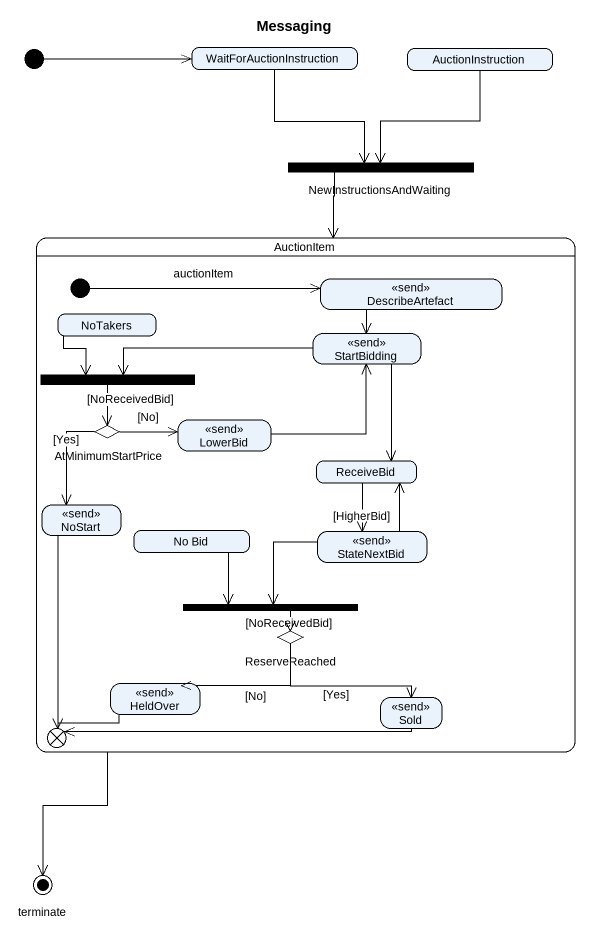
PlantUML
@startuml
title Messaging
hide empty description
state WaitForAuctionInstruction
state AuctionInstruction
state NewInstructionsAndWaiting <<join>>
state AuctionItem {
  state NoTakers
  state DescribeArtefact <<send>>
  state StartBidding <<send>>
  state fork1 <<join>>
  state LowerBid <<send>>
  state AtMinimumStartPrice <<choice>>
  state ReceiveBid
  state NoStart <<send>>
  state "No Bid" as No_Bid
  state StateNextBid <<send>>
  state fork2 <<join>>
  state ReserveReached <<choice>>
  state HeldOver <<send>>
  state Sold <<send>>
  state flowfinal1 <<end>>
  [*] -right-> DescribeArtefact : auctionItem
}
state terminate <<end>>
[*] -right-> WaitForAuctionInstruction
WaitForAuctionInstruction --> NewInstructionsAndWaiting
AuctionInstruction --> NewInstructionsAndWaiting
NewInstructionsAndWaiting --> AuctionItem
AuctionItem --> terminate
NoTakers --> fork1
DescribeArtefact --> StartBidding
StartBidding -left-> fork1
StartBidding --> ReceiveBid
fork1 --> AtMinimumStartPrice : [NoReceivedBid]
LowerBid -up-> StartBidding
AtMinimumStartPrice -right-> LowerBid : [No]
AtMinimumStartPrice --> NoStart : [Yes]
ReceiveBid --> StateNextBid : [HigherBid]
NoStart --> flowfinal1
No_Bid --> fork2
StateNextBid -up-> ReceiveBid
StateNextBid -left-> fork2
fork2 --> ReserveReached : [NoReceivedBid]
ReserveReached -left-> HeldOver : [No]
ReserveReached --> Sold : [Yes]
HeldOver -left-> flowfinal1
Sold -left-> flowfinal1
@enduml
